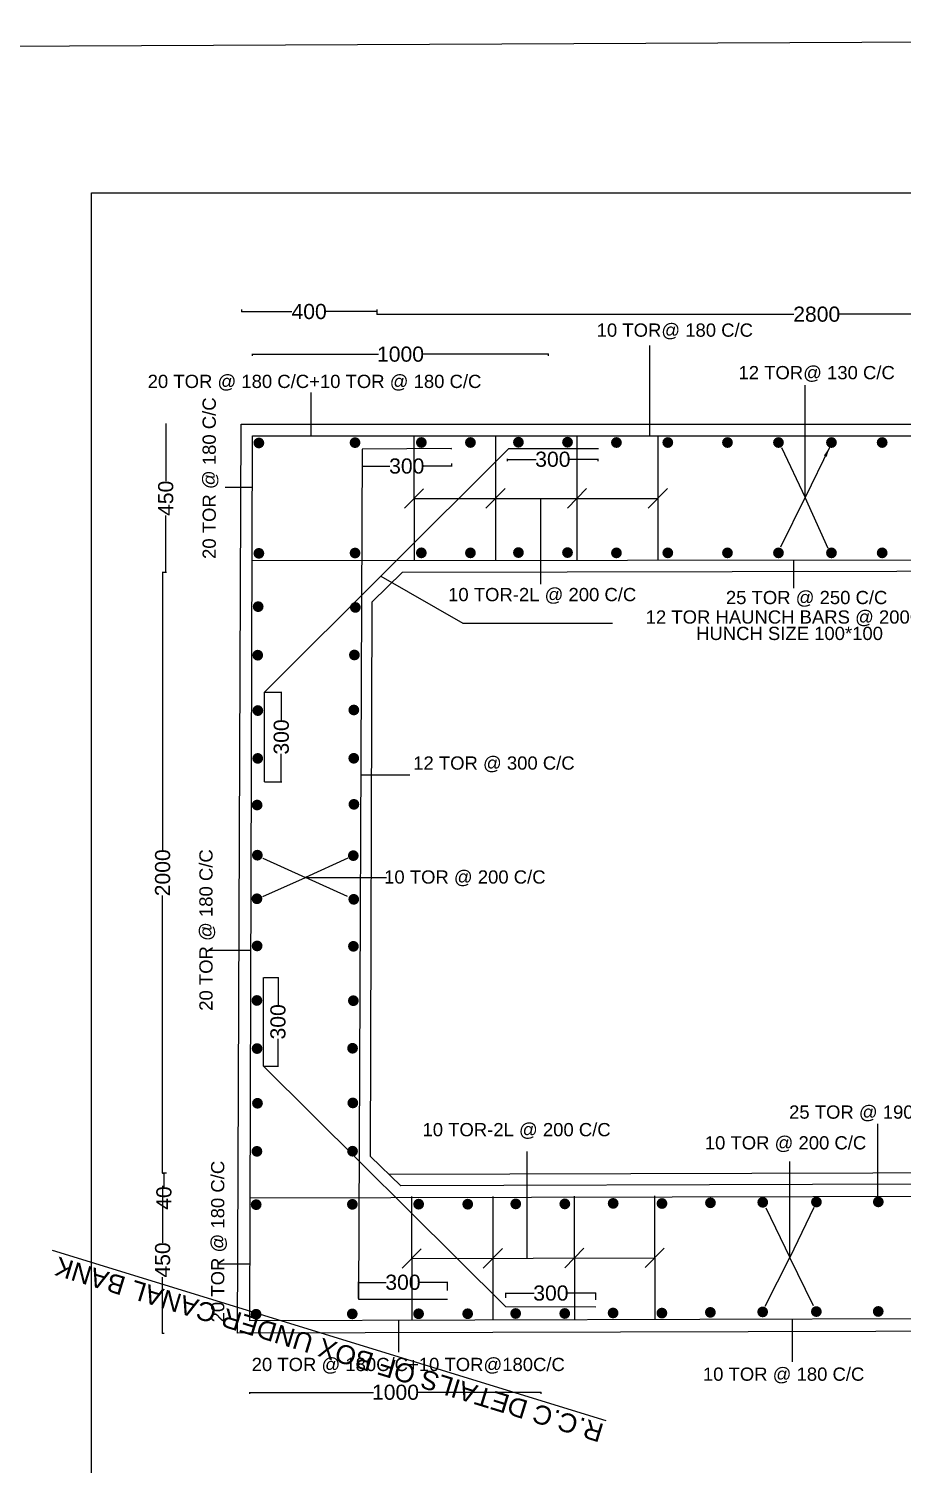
# Model space of a CAD drawing. Header units: metres. Extents: x 442 to 2947, y 212 to 1391.
# Drawn here: x 887 to 1349, y 631 to 1391 of the extents above; entities that cross this region are included whole.
import ezdxf

# ---------------------------------------------------------------- set-up
doc = ezdxf.new("R2010")
doc.units = ezdxf.units.M
doc.header["$MEASUREMENT"] = 0
doc.layers.add('DRAWING', color=7, linetype='Continuous')
doc.layers.add('DRAWING @ 1', color=7, linetype='Continuous')
doc.styles.add('Notes', font='ARIAL_1.TTF', dxfattribs={"height": 0.1})
doc.styles.get("Standard").update_dxf_attribs({"font": 'ARIAL_1.TTF'})
doc.dimstyles.new('dig', dxfattribs={"dimtxt": 8, "dimasz": 0.18, "dimexe": 0.18, "dimexo": 0.0625, "dimgap": 0.09, "dimtad": 0, "dimdec": 4, "dimzin": 0, "dimdsep": 46, "dimtxsty": 'Standard', "dimblk": 'ARCHTICK', "dimcen": 0.09, "dimadec": 0, "dimazin": 0, "dimtfac": 1, "dimtdec": 4, "dimtofl": 0, "dimtmove": 0, "dimatfit": 3, "dimldrblk": 'ARCHTICK', "dimfxl": 0, "dimtolj": 1, "dimtzin": 0, "dimarcsym": 0})
doc.dimstyles.get("Standard").update_dxf_attribs({"dimtxt": 1, "dimasz": 1, "dimexe": 0.18, "dimexo": 0.0625, "dimgap": 0.09, "dimtad": 0, "dimtih": 1, "dimtoh": 1, "dimdec": 0, "dimzin": 0, "dimdsep": 46, "dimtxsty": 'Standard', "dimblk": 'OBLIQUE', "dimcen": 0, "dimse1": 1, "dimse2": 1, "dimadec": 0, "dimazin": 0, "dimtfac": 1, "dimtdec": 0, "dimtofl": 0, "dimtmove": 0, "dimatfit": 3, "dimfxl": 0, "dimtolj": 1, "dimtzin": 0, "dimarcsym": 0})
picture_1 = doc.add_image_def('image1.jpg', size_in_pixel=(7220, 3372))

# ---------------------------------------------------------------- blocks, each defined once
blk = doc.blocks.new('_Oblique')
at = {"color": 0, "linetype": 'ByBlock', "lineweight": -2}
blk.add_line((-0.5, -0.5), (0.5, 0.5), dxfattribs=at)
blk = doc.blocks.new('_ArchTick')
at = {"color": 0, "linetype": 'ByBlock', "const_width": 0.15}
blk.add_lwpolyline([(-0.5, -0.5), (0.5, 0.5)], dxfattribs=at)
blk = doc.blocks.new('*D115')
at = {"layer": 'Defpoints', "color": 0}
for p in [(1004.99, 1217.7), (1161.77, 1218.64), (1161.77, 1217.7)]:
    blk.add_point(p, dxfattribs=at)
at = {"layer": 'DRAWING', "color": 0, "lineweight": -2}
for p, q in [((1004.99, 1217.76), (1004.99, 1218.82)), ((1004.99, 1218.64), (1071.73, 1218.64)), ((1161.77, 1218.64), (1095.03, 1218.64)), ((1161.77, 1217.76), (1161.77, 1218.82))]:
    blk.add_line(p, q, dxfattribs=at)
at = {"layer": 'DRAWING', "color": 0, "lineweight": -2, "xscale": 0.18, "yscale": 0.18, "zscale": 0.18, "rotation": 180}
blk.add_blockref('_ArchTick', (1004.99, 1218.64), dxfattribs=at)
at = {"layer": 'DRAWING', "color": 0, "lineweight": -2, "xscale": 0.18, "yscale": 0.18, "zscale": 0.18}
blk.add_blockref('_ArchTick', (1161.77, 1218.64), dxfattribs=at)
at = {"layer": 'DRAWING', "color": 0, "insert": (1083.38, 1218.64), "char_height": 8, "attachment_point": 5}
blk.add_mtext('\\A1;1000', dxfattribs=at)
blk = doc.blocks.new('*D116')
at = {"layer": 'Defpoints', "color": 0}
for p in [(999.26, 1242.32), (1070.77, 1242.32), (1070.77, 1241.19)]:
    blk.add_point(p, dxfattribs=at)
at = {"layer": 'DRAWING', "color": 0, "lineweight": -2}
for p, q in [((999.26, 1242.26), (999.26, 1241.01)), ((999.26, 1241.19), (1025.94, 1241.19)), ((1070.77, 1241.19), (1044.09, 1241.19)), ((1070.77, 1242.26), (1070.77, 1241.01))]:
    blk.add_line(p, q, dxfattribs=at)
at = {"layer": 'DRAWING', "color": 0, "lineweight": -2, "xscale": 0.18, "yscale": 0.18, "zscale": 0.18, "rotation": 180}
blk.add_blockref('_ArchTick', (999.26, 1241.19), dxfattribs=at)
at = {"layer": 'DRAWING', "color": 0, "lineweight": -2, "xscale": 0.18, "yscale": 0.18, "zscale": 0.18}
blk.add_blockref('_ArchTick', (1070.77, 1241.19), dxfattribs=at)
at = {"layer": 'DRAWING', "color": 0, "insert": (1035.01, 1241.19), "char_height": 8, "attachment_point": 5}
blk.add_mtext('\\A1;400', dxfattribs=at)
blk = doc.blocks.new('*D117')
at = {"layer": 'Defpoints', "color": 0}
for p in [(1070.77, 1241.01), (1536.6, 1241.01), (1536.6, 1239.79)]:
    blk.add_point(p, dxfattribs=at)
at = {"layer": 'DRAWING', "color": 0, "lineweight": -2}
for p, q in [((1070.77, 1240.95), (1070.77, 1239.61)), ((1070.77, 1239.79), (1291.59, 1239.79)), ((1536.6, 1239.79), (1315.77, 1239.79)), ((1536.6, 1240.95), (1536.6, 1239.61))]:
    blk.add_line(p, q, dxfattribs=at)
at = {"layer": 'DRAWING', "color": 0, "lineweight": -2, "xscale": 0.18, "yscale": 0.18, "zscale": 0.18, "rotation": 180}
blk.add_blockref('_ArchTick', (1070.77, 1239.79), dxfattribs=at)
at = {"layer": 'DRAWING', "color": 0, "lineweight": -2, "xscale": 0.18, "yscale": 0.18, "zscale": 0.18}
blk.add_blockref('_ArchTick', (1536.6, 1239.79), dxfattribs=at)
at = {"layer": 'DRAWING', "color": 0, "insert": (1303.68, 1239.79), "char_height": 8, "attachment_point": 5}
blk.add_mtext('\\A1;2800', dxfattribs=at)
blk = doc.blocks.new('*D120')
at = {"layer": 'Defpoints', "color": 0}
for p in [(1063.04, 1161.09), (1063.04, 1159.45), (1110.35, 1160.89)]:
    blk.add_point(p, dxfattribs=at)
at = {"layer": 'DRAWING', "color": 0, "lineweight": -2}
for p, q in [((1063.04, 1161.03), (1063.04, 1159.27)), ((1063.04, 1159.45), (1077.78, 1159.45)), ((1110.35, 1159.45), (1095.6, 1159.45)), ((1110.35, 1160.82), (1110.35, 1159.27))]:
    blk.add_line(p, q, dxfattribs=at)
at = {"layer": 'DRAWING', "color": 0, "lineweight": -2, "xscale": 0.18, "yscale": 0.18, "zscale": 0.18, "rotation": 180}
blk.add_blockref('_ArchTick', (1063.04, 1159.45), dxfattribs=at)
at = {"layer": 'DRAWING', "color": 0, "lineweight": -2, "xscale": 0.18, "yscale": 0.18, "zscale": 0.18}
blk.add_blockref('_ArchTick', (1110.35, 1159.45), dxfattribs=at)
at = {"layer": 'DRAWING', "color": 0, "insert": (1086.69, 1159.45), "char_height": 8, "attachment_point": 5}
blk.add_mtext('\\A1;300', dxfattribs=at)
blk = doc.blocks.new('*D121')
at = {"layer": 'Defpoints', "color": 0}
for p in [(1187.94, 1163.04), (1140.08, 1161.97), (1187.94, 1161.97)]:
    blk.add_point(p, dxfattribs=at)
at = {"layer": 'DRAWING', "color": 0, "lineweight": -2}
for p, q in [((1140.08, 1162.03), (1140.08, 1163.22)), ((1140.08, 1163.04), (1155.1, 1163.04)), ((1187.94, 1163.04), (1172.92, 1163.04)), ((1187.94, 1162.03), (1187.94, 1163.22))]:
    blk.add_line(p, q, dxfattribs=at)
at = {"layer": 'DRAWING', "color": 0, "lineweight": -2, "xscale": 0.18, "yscale": 0.18, "zscale": 0.18, "rotation": 180}
blk.add_blockref('_ArchTick', (1140.08, 1163.04), dxfattribs=at)
at = {"layer": 'DRAWING', "color": 0, "lineweight": -2, "xscale": 0.18, "yscale": 0.18, "zscale": 0.18}
blk.add_blockref('_ArchTick', (1187.94, 1163.04), dxfattribs=at)
at = {"layer": 'DRAWING', "color": 0, "insert": (1164.01, 1163.04), "char_height": 8, "attachment_point": 5}
blk.add_mtext('\\A1;300', dxfattribs=at)
blk = doc.blocks.new('*D124')
at = {"layer": 'Defpoints', "color": 0}
for p in [(959.66, 1181.62), (959.14, 1103.21), (959.66, 1103.21)]:
    blk.add_point(p, dxfattribs=at)
at = {"layer": 'DRAWING', "color": 0, "lineweight": -2}
for p, q in [((959.6, 1181.62), (958.96, 1181.62)), ((959.14, 1181.62), (959.14, 1151.49)), ((959.14, 1103.21), (959.14, 1133.34)), ((959.6, 1103.21), (958.96, 1103.21))]:
    blk.add_line(p, q, dxfattribs=at)
at = {"layer": 'DRAWING', "color": 0, "lineweight": -2, "xscale": 0.18, "yscale": 0.18, "zscale": 0.18}
for p, rotation in [((959.14, 1181.62), 90), ((959.14, 1103.21), 270)]:
    blk.add_blockref('_ArchTick', p, dxfattribs=dict(at, rotation=rotation))
at = {"layer": 'DRAWING', "color": 0, "insert": (959.14, 1142.42), "char_height": 8, "attachment_point": 5, "rotation": 90}
blk.add_mtext('\\A1;450', dxfattribs=at)
blk = doc.blocks.new('*D125')
at = {"layer": 'Defpoints', "color": 0}
for p in [(959.66, 1103.21), (957.49, 785.41), (959.66, 785.41)]:
    blk.add_point(p, dxfattribs=at)
at = {"layer": 'DRAWING', "color": 0, "lineweight": -2}
for p, q in [((959.6, 1103.21), (957.31, 1103.21)), ((957.49, 1103.21), (957.49, 956.4)), ((957.49, 785.41), (957.49, 932.22)), ((959.6, 785.41), (957.31, 785.41))]:
    blk.add_line(p, q, dxfattribs=at)
at = {"layer": 'DRAWING', "color": 0, "lineweight": -2, "xscale": 0.18, "yscale": 0.18, "zscale": 0.18}
for p, rotation in [((957.49, 1103.21), 90), ((957.49, 785.41), 270)]:
    blk.add_blockref('_ArchTick', p, dxfattribs=dict(at, rotation=rotation))
at = {"layer": 'DRAWING', "color": 0, "insert": (957.49, 944.31), "char_height": 8, "attachment_point": 5, "rotation": 90}
blk.add_mtext('\\A1;2000', dxfattribs=at)
blk = doc.blocks.new('*D126')
at = {"layer": 'Defpoints', "color": 0}
for p in [(957.31, 785.41), (957.31, 778.39), (958.19, 778.39)]:
    blk.add_point(p, dxfattribs=at)
at = {"layer": 'DRAWING', "color": 0, "lineweight": -2}
for p, q in [((957.37, 785.41), (958.37, 785.41)), ((958.19, 785.41), (958.19, 778.39)), ((957.37, 778.39), (958.37, 778.39)), ((958.19, 778.39), (958.19, 778.21))]:
    blk.add_line(p, q, dxfattribs=at)
at = {"layer": 'DRAWING', "color": 0, "lineweight": -2, "xscale": 0.18, "yscale": 0.18, "zscale": 0.18}
for p, rotation in [((958.19, 785.41), 90), ((958.19, 778.39), 270)]:
    blk.add_blockref('_ArchTick', p, dxfattribs=dict(at, rotation=rotation))
at = {"layer": 'DRAWING', "color": 0, "insert": (958.19, 772.24), "char_height": 8, "attachment_point": 5, "rotation": 90}
blk.add_mtext('\\A1;40', dxfattribs=at)
blk = doc.blocks.new('*D127')
at = {"layer": 'Defpoints', "color": 0}
for p in [(958.37, 778.39), (957.49, 700.59), (958.37, 700.59)]:
    blk.add_point(p, dxfattribs=at)
at = {"layer": 'DRAWING', "color": 0, "lineweight": -2}
for p, q in [((958.31, 778.39), (957.31, 778.39)), ((957.49, 778.39), (957.49, 748.56)), ((957.49, 700.59), (957.49, 730.41)), ((958.31, 700.59), (957.31, 700.59))]:
    blk.add_line(p, q, dxfattribs=at)
at = {"layer": 'DRAWING', "color": 0, "lineweight": -2, "xscale": 0.18, "yscale": 0.18, "zscale": 0.18}
for p, rotation in [((957.49, 778.39), 90), ((957.49, 700.59), 270)]:
    blk.add_blockref('_ArchTick', p, dxfattribs=dict(at, rotation=rotation))
at = {"layer": 'DRAWING', "color": 0, "insert": (957.49, 739.49), "char_height": 8, "attachment_point": 5, "rotation": 90}
blk.add_mtext('\\A1;450', dxfattribs=at)
blk = doc.blocks.new('*D128')
at = {"layer": 'Defpoints', "color": 0}
for p in [(1003.58, 668.61), (1157.86, 669.45), (1157.86, 668.61)]:
    blk.add_point(p, dxfattribs=at)
at = {"layer": 'DRAWING', "color": 0, "lineweight": -2}
for p, q in [((1003.58, 668.67), (1003.58, 669.63)), ((1003.58, 669.45), (1069.08, 669.45)), ((1157.86, 669.45), (1092.37, 669.45)), ((1157.86, 668.67), (1157.86, 669.63))]:
    blk.add_line(p, q, dxfattribs=at)
at = {"layer": 'DRAWING', "color": 0, "lineweight": -2, "xscale": 0.18, "yscale": 0.18, "zscale": 0.18, "rotation": 180}
blk.add_blockref('_ArchTick', (1003.58, 669.45), dxfattribs=at)
at = {"layer": 'DRAWING', "color": 0, "lineweight": -2, "xscale": 0.18, "yscale": 0.18, "zscale": 0.18}
blk.add_blockref('_ArchTick', (1157.86, 669.45), dxfattribs=at)
at = {"layer": 'DRAWING', "color": 0, "insert": (1080.72, 669.45), "char_height": 8, "attachment_point": 5}
blk.add_mtext('\\A1;1000', dxfattribs=at)
blk = doc.blocks.new('*D129')
at = {"layer": 'Defpoints', "color": 0}
for p in [(1061.09, 727.65), (1108.24, 723.33), (1061.09, 718.98)]:
    blk.add_point(p, dxfattribs=at)
at = {"layer": 'DRAWING', "color": 0, "lineweight": -2}
for p, q in [((1061.09, 719.05), (1061.09, 727.83)), ((1061.09, 727.65), (1075.75, 727.65)), ((1108.24, 727.65), (1093.58, 727.65)), ((1108.24, 723.4), (1108.24, 727.83))]:
    blk.add_line(p, q, dxfattribs=at)
at = {"layer": 'DRAWING', "color": 0, "lineweight": -2, "xscale": 0.18, "yscale": 0.18, "zscale": 0.18, "rotation": 180}
blk.add_blockref('_ArchTick', (1061.09, 727.65), dxfattribs=at)
at = {"layer": 'DRAWING', "color": 0, "lineweight": -2, "xscale": 0.18, "yscale": 0.18, "zscale": 0.18}
blk.add_blockref('_ArchTick', (1108.24, 727.65), dxfattribs=at)
at = {"layer": 'DRAWING', "color": 0, "insert": (1084.67, 727.65), "char_height": 8, "attachment_point": 5}
blk.add_mtext('\\A1;300', dxfattribs=at)
blk = doc.blocks.new('*D130')
at = {"layer": 'Defpoints', "color": 0}
for p in [(1186.82, 721.95), (1139.12, 719.47), (1186.82, 718.33)]:
    blk.add_point(p, dxfattribs=at)
at = {"layer": 'DRAWING', "color": 0, "lineweight": -2}
for p, q in [((1139.12, 719.53), (1139.12, 722.13)), ((1139.12, 721.95), (1154.06, 721.95)), ((1186.82, 721.95), (1171.88, 721.95)), ((1186.82, 718.4), (1186.82, 722.13))]:
    blk.add_line(p, q, dxfattribs=at)
at = {"layer": 'DRAWING', "color": 0, "lineweight": -2, "xscale": 0.18, "yscale": 0.18, "zscale": 0.18, "rotation": 180}
blk.add_blockref('_ArchTick', (1139.12, 721.95), dxfattribs=at)
at = {"layer": 'DRAWING', "color": 0, "lineweight": -2, "xscale": 0.18, "yscale": 0.18, "zscale": 0.18}
blk.add_blockref('_ArchTick', (1186.82, 721.95), dxfattribs=at)
at = {"layer": 'DRAWING', "color": 0, "insert": (1162.97, 721.95), "char_height": 8, "attachment_point": 5}
blk.add_mtext('\\A1;300', dxfattribs=at)
blk = doc.blocks.new('*D135')
at = {"layer": 'Defpoints', "color": 0}
for p in [(1011.37, 1039.82), (1011.35, 992.5), (1020.3, 992.5)]:
    blk.add_point(p, dxfattribs=at)
at = {"layer": 'DRAWING', "color": 0, "lineweight": -2}
for p, q in [((1011.43, 1039.82), (1020.48, 1039.82)), ((1020.3, 1039.82), (1020.3, 1025.07)), ((1020.3, 992.5), (1020.3, 1007.25)), ((1011.41, 992.5), (1020.48, 992.5))]:
    blk.add_line(p, q, dxfattribs=at)
at = {"layer": 'DRAWING', "color": 0, "lineweight": -2, "xscale": 0.18, "yscale": 0.18, "zscale": 0.18}
for p, rotation in [((1020.3, 1039.82), 90), ((1020.3, 992.5), 270)]:
    blk.add_blockref('_ArchTick', p, dxfattribs=dict(at, rotation=rotation))
at = {"layer": 'DRAWING', "color": 0, "insert": (1020.3, 1016.16), "char_height": 8, "attachment_point": 5, "rotation": 90}
blk.add_mtext('\\A1;300', dxfattribs=at)
blk = doc.blocks.new('*D136')
at = {"layer": 'Defpoints', "color": 0}
for p in [(1010.92, 888.89), (1018.54, 888.89), (1010.91, 842.04)]:
    blk.add_point(p, dxfattribs=at)
at = {"layer": 'DRAWING', "color": 0, "lineweight": -2}
for p, q in [((1010.98, 888.89), (1018.72, 888.89)), ((1018.54, 888.89), (1018.54, 874.37)), ((1018.54, 842.04), (1018.54, 856.55)), ((1010.98, 842.04), (1018.72, 842.04))]:
    blk.add_line(p, q, dxfattribs=at)
at = {"layer": 'DRAWING', "color": 0, "lineweight": -2, "xscale": 0.18, "yscale": 0.18, "zscale": 0.18}
for p, rotation in [((1018.54, 888.89), 90), ((1018.54, 842.04), 270)]:
    blk.add_blockref('_ArchTick', p, dxfattribs=dict(at, rotation=rotation))
at = {"layer": 'DRAWING', "color": 0, "insert": (1018.54, 865.46), "char_height": 8, "attachment_point": 5, "rotation": 90}
blk.add_mtext('\\A1;300', dxfattribs=at)

msp = doc.modelspace()

# ---------------------------------------------------------------- hatches: boundary and pattern name
at = {"layer": 'DRAWING'}
h = msp.add_hatch(color=256, dxfattribs=at)
edge = h.paths.add_edge_path()
edge.add_arc((1008.41206, 1171.69347), 2.86135, 0, 360)
h = msp.add_hatch(color=256, dxfattribs=at)
edge = h.paths.add_edge_path()
edge.add_arc((1059.31587, 1171.8662), 2.86135, 0, 360)
h = msp.add_hatch(color=256, dxfattribs=at)
edge = h.paths.add_edge_path()
edge.add_arc((1094.41492, 1171.94528), 2.86135, 0, 360)
h = msp.add_hatch(color=256, dxfattribs=at)
edge = h.paths.add_edge_path()
edge.add_arc((1120.39217, 1171.94528), 2.86135, 0, 360)
h = msp.add_hatch(color=256, dxfattribs=at)
edge = h.paths.add_edge_path()
edge.add_arc((1145.79903, 1172.09741), 2.86135, 0, 360)
h = msp.add_hatch(color=256, dxfattribs=at)
edge = h.paths.add_edge_path()
edge.add_arc((1171.77628, 1172.09741), 2.86135, 0, 360)
h = msp.add_hatch(color=256, dxfattribs=at)
edge = h.paths.add_edge_path()
edge.add_arc((1197.66942, 1171.93747), 2.86135, 0, 360)
h = msp.add_hatch(color=256, dxfattribs=at)
edge = h.paths.add_edge_path()
edge.add_arc((1224.86644, 1171.93747), 2.86135, 0, 360)
h = msp.add_hatch(color=256, dxfattribs=at)
edge = h.paths.add_edge_path()
edge.add_arc((1256.44147, 1171.93747), 2.86135, 0, 360)
h = msp.add_hatch(color=256, dxfattribs=at)
edge = h.paths.add_edge_path()
edge.add_arc((1283.4338, 1171.93747), 2.86135, 0, 360)
h = msp.add_hatch(color=256, dxfattribs=at)
edge = h.paths.add_edge_path()
edge.add_arc((1311.48466, 1171.93747), 2.86135, 0, 360)
h = msp.add_hatch(color=256, dxfattribs=at)
edge = h.paths.add_edge_path()
edge.add_arc((1338.32152, 1171.93747), 2.86135, 0, 360)
h = msp.add_hatch(color=256, dxfattribs=at)
edge = h.paths.add_edge_path()
edge.add_arc((1094.41492, 1113.56085), 2.86135, 0, 360)
h = msp.add_hatch(color=256, dxfattribs=at)
edge = h.paths.add_edge_path()
edge.add_arc((1120.39217, 1113.56085), 2.86135, 0, 360)
h = msp.add_hatch(color=256, dxfattribs=at)
edge = h.paths.add_edge_path()
edge.add_arc((1145.79903, 1113.71297), 2.86135, 0, 360)
h = msp.add_hatch(color=256, dxfattribs=at)
edge = h.paths.add_edge_path()
edge.add_arc((1171.77628, 1113.71297), 2.86135, 0, 360)
h = msp.add_hatch(color=256, dxfattribs=at)
edge = h.paths.add_edge_path()
edge.add_arc((1197.66942, 1113.55304), 2.86135, 0, 360)
h = msp.add_hatch(color=256, dxfattribs=at)
edge = h.paths.add_edge_path()
edge.add_arc((1224.86644, 1113.55304), 2.86135, 0, 360)
h = msp.add_hatch(color=256, dxfattribs=at)
edge = h.paths.add_edge_path()
edge.add_arc((1256.44147, 1113.55304), 2.86135, 0, 360)
h = msp.add_hatch(color=256, dxfattribs=at)
edge = h.paths.add_edge_path()
edge.add_arc((1283.4338, 1113.55304), 2.86135, 0, 360)
h = msp.add_hatch(color=256, dxfattribs=at)
edge = h.paths.add_edge_path()
edge.add_arc((1311.48466, 1113.55304), 2.86135, 0, 360)
h = msp.add_hatch(color=256, dxfattribs=at)
edge = h.paths.add_edge_path()
edge.add_arc((1338.32152, 1113.55304), 2.86135, 0, 360)
h = msp.add_hatch(color=256, dxfattribs=at)
edge = h.paths.add_edge_path()
edge.add_arc((1008.41206, 1113.30904), 2.86135, 0, 360)
h = msp.add_hatch(color=256, dxfattribs=at)
edge = h.paths.add_edge_path()
edge.add_arc((1059.31587, 1113.48176), 2.86135, 0, 360)
h = msp.add_hatch(color=256, dxfattribs=at)
edge = h.paths.add_edge_path()
edge.add_arc((1008.03986, 1085.11211), 2.86135, 0, 360)
h = msp.add_hatch(color=256, dxfattribs=at)
edge = h.paths.add_edge_path()
edge.add_arc((1059.48284, 1084.68636), 2.86135, 0, 360)
h = msp.add_hatch(color=256, dxfattribs=at)
edge = h.paths.add_edge_path()
edge.add_arc((1007.82018, 1059.43413), 2.86135, 0, 360)
h = msp.add_hatch(color=256, dxfattribs=at)
edge = h.paths.add_edge_path()
edge.add_arc((1058.97902, 1059.54071), 2.86135, 0, 360)
h = msp.add_hatch(color=256, dxfattribs=at)
edge = h.paths.add_edge_path()
edge.add_arc((1007.86214, 1030.13148), 2.86135, 0, 360)
h = msp.add_hatch(color=256, dxfattribs=at)
edge = h.paths.add_edge_path()
edge.add_arc((1058.67533, 1030.4357), 2.86135, 0, 360)
h = msp.add_hatch(color=256, dxfattribs=at)
edge = h.paths.add_edge_path()
edge.add_arc((1007.8075, 1004.82624), 2.86135, 0, 360)
h = msp.add_hatch(color=256, dxfattribs=at)
edge = h.paths.add_edge_path()
edge.add_arc((1058.63868, 1004.88954), 2.86135, 0, 360)
h = msp.add_hatch(color=256, dxfattribs=at)
edge = h.paths.add_edge_path()
edge.add_arc((1007.48827, 980.15917), 2.86135, 0, 360)
h = msp.add_hatch(color=256, dxfattribs=at)
edge = h.paths.add_edge_path()
edge.add_arc((1058.72117, 980.52058), 2.86135, 0, 360)
h = msp.add_hatch(color=256, dxfattribs=at)
edge = h.paths.add_edge_path()
edge.add_arc((1007.61283, 953.62379), 2.86135, 0, 360)
h = msp.add_hatch(color=256, dxfattribs=at)
edge = h.paths.add_edge_path()
edge.add_arc((1058.40402, 953.37566), 2.86135, 0, 360)
h = msp.add_hatch(color=256, dxfattribs=at)
edge = h.paths.add_edge_path()
edge.add_arc((1007.40307, 930.56898), 2.86135, 0, 360)
h = msp.add_hatch(color=256, dxfattribs=at)
edge = h.paths.add_edge_path()
edge.add_arc((1058.64074, 930.28), 2.86135, 0, 360)
h = msp.add_hatch(color=256, dxfattribs=at)
edge = h.paths.add_edge_path()
edge.add_arc((1007.48534, 905.61094), 2.86135, 0, 360)
h = msp.add_hatch(color=256, dxfattribs=at)
edge = h.paths.add_edge_path()
edge.add_arc((1058.46236, 905.41799), 2.86135, 0, 360)
h = msp.add_hatch(color=256, dxfattribs=at)
edge = h.paths.add_edge_path()
edge.add_arc((1007.37075, 876.76311), 2.86135, 0, 360)
h = msp.add_hatch(color=256, dxfattribs=at)
edge = h.paths.add_edge_path()
edge.add_arc((1058.42542, 876.64775), 2.86135, 0, 360)
h = msp.add_hatch(color=256, dxfattribs=at)
edge = h.paths.add_edge_path()
edge.add_arc((1007.45648, 851.32519), 2.86135, 0, 360)
h = msp.add_hatch(color=256, dxfattribs=at)
edge = h.paths.add_edge_path()
edge.add_arc((1058.01151, 851.47807), 2.86135, 0, 360)
h = msp.add_hatch(color=256, dxfattribs=at)
edge = h.paths.add_edge_path()
edge.add_arc((1007.67308, 822.37754), 2.86135, 0, 360)
h = msp.add_hatch(color=256, dxfattribs=at)
edge = h.paths.add_edge_path()
edge.add_arc((1058.15227, 822.56461), 2.86135, 0, 360)
h = msp.add_hatch(color=256, dxfattribs=at)
edge = h.paths.add_edge_path()
edge.add_arc((1007.38342, 796.94529), 2.86135, 0, 360)
h = msp.add_hatch(color=256, dxfattribs=at)
edge = h.paths.add_edge_path()
edge.add_arc((1057.9813, 797.01625), 2.86135, 0, 360)
h = msp.add_hatch(color=256, dxfattribs=at)
edge = h.paths.add_edge_path()
edge.add_arc((1006.98904, 768.74191), 2.86135, 0, 360)
h = msp.add_hatch(color=256, dxfattribs=at)
edge = h.paths.add_edge_path()
edge.add_arc((1057.89284, 768.91463), 2.86135, 0, 360)
h = msp.add_hatch(color=256, dxfattribs=at)
edge = h.paths.add_edge_path()
edge.add_arc((1092.99189, 768.99371), 2.86135, 0, 360)
h = msp.add_hatch(color=256, dxfattribs=at)
edge = h.paths.add_edge_path()
edge.add_arc((1118.96915, 768.99371), 2.86135, 0, 360)
h = msp.add_hatch(color=256, dxfattribs=at)
edge = h.paths.add_edge_path()
edge.add_arc((1144.376, 769.14584), 2.86135, 0, 360)
h = msp.add_hatch(color=256, dxfattribs=at)
edge = h.paths.add_edge_path()
edge.add_arc((1170.35326, 769.14584), 2.86135, 0, 360)
h = msp.add_hatch(color=256, dxfattribs=at)
edge = h.paths.add_edge_path()
edge.add_arc((1195.9384, 769.41676), 2.86135, 0, 360)
h = msp.add_hatch(color=256, dxfattribs=at)
edge = h.paths.add_edge_path()
edge.add_arc((1221.78023, 769.35521), 2.86135, 0, 360)
h = msp.add_hatch(color=256, dxfattribs=at)
edge = h.paths.add_edge_path()
edge.add_arc((1247.44172, 769.7245), 2.86135, 0, 360)
h = msp.add_hatch(color=256, dxfattribs=at)
edge = h.paths.add_edge_path()
edge.add_arc((1275.11164, 769.9707), 2.86135, 0, 360)
h = msp.add_hatch(color=256, dxfattribs=at)
edge = h.paths.add_edge_path()
edge.add_arc((1303.5321, 770.15535), 2.86135, 0, 360)
h = msp.add_hatch(color=256, dxfattribs=at)
edge = h.paths.add_edge_path()
edge.add_arc((1336.28251, 770.2169), 2.86135, 0, 360)
h = msp.add_hatch(color=256, dxfattribs=at)
edge = h.paths.add_edge_path()
edge.add_arc((1144.33444, 711.17783), 2.86135, 0, 360)
h = msp.add_hatch(color=256, dxfattribs=at)
edge = h.paths.add_edge_path()
edge.add_arc((1170.3117, 711.17783), 2.86135, 0, 360)
h = msp.add_hatch(color=256, dxfattribs=at)
edge = h.paths.add_edge_path()
edge.add_arc((1195.89684, 711.44875), 2.86135, 0, 360)
h = msp.add_hatch(color=256, dxfattribs=at)
edge = h.paths.add_edge_path()
edge.add_arc((1221.73867, 711.3872), 2.86135, 0, 360)
h = msp.add_hatch(color=256, dxfattribs=at)
edge = h.paths.add_edge_path()
edge.add_arc((1247.40016, 711.7565), 2.86135, 0, 360)
h = msp.add_hatch(color=256, dxfattribs=at)
edge = h.paths.add_edge_path()
edge.add_arc((1275.07008, 712.00269), 2.86135, 0, 360)
h = msp.add_hatch(color=256, dxfattribs=at)
edge = h.paths.add_edge_path()
edge.add_arc((1303.49054, 712.18734), 2.86135, 0, 360)
h = msp.add_hatch(color=256, dxfattribs=at)
edge = h.paths.add_edge_path()
edge.add_arc((1336.24094, 712.24889), 2.86135, 0, 360)
h = msp.add_hatch(color=256, dxfattribs=at)
edge = h.paths.add_edge_path()
edge.add_arc((1006.94747, 710.7739), 2.86135, 0, 360)
h = msp.add_hatch(color=256, dxfattribs=at)
edge = h.paths.add_edge_path()
edge.add_arc((1057.85128, 710.94662), 2.86135, 0, 360)
h = msp.add_hatch(color=256, dxfattribs=at)
edge = h.paths.add_edge_path()
edge.add_arc((1092.95033, 711.02571), 2.86135, 0, 360)
h = msp.add_hatch(color=256, dxfattribs=at)
edge = h.paths.add_edge_path()
edge.add_arc((1118.92758, 711.02571), 2.86135, 0, 360)

# ---------------------------------------------------------------- linework, layer by layer
for points in [[(919.85559, 1304.05649), (2386.61956, 1304.05649), (2386.61956, 300.04617), (919.85559, 300.04617)], [(999.01241, 1181.62111), (1607.59348, 1181.62111), (1605.20117, 702.38479), (997.03921, 700.69631)], [(1005.09616, 1175.38814), (1600.87444, 1175.42638), (1599.04102, 709.01307), (1003.69791, 707.20342)]]:
    msp.add_lwpolyline(points, close=True, dxfattribs=at)
for points in [[(1090.47021, 1175.05963), (1090.52682, 1109.52591)], [(1133.63384, 1175.09692), (1133.69046, 1109.56319)], [(1176.72614, 1175.13415), (1176.78276, 1109.60042)], [(1219.56632, 1175.17115), (1219.62293, 1109.63743)], [(1011.34848, 992.49612), (1011.36767, 1039.82268), (1140.76974, 1168.73714), (1188.254, 1168.82896)], [(1110.347, 1168.47047), (1110.347, 1168.80563), (1063.07163, 1168.36105), (1061.08668, 718.77662), (1108.24446, 718.77662)], [(1095.59471, 1147.50682), (1085.49591, 1137.17447)], [(1138.71151, 1147.54407), (1128.61271, 1137.21171)], [(1181.80381, 1147.58129), (1171.70501, 1137.24894)], [(1224.64403, 1147.57047), (1214.54523, 1137.23812)], [(1090.49851, 1142.29277), (1219.59463, 1142.40429)], [(1004.89924, 1109.45194), (1600.61713, 1109.96656)], [(1067.57397, 794.21202), (1068.35744, 1087.69969), (1084.51741, 1103.42173), (1520.62723, 1104.28248), (1536.48504, 1088.21463), (1535.27509, 795.59145), (1519.31027, 780.06057), (1083.53387, 778.73904), (1067.57397, 794.21202)], [(1186.82142, 714.47145), (1139.11665, 714.60595), (1010.9133, 842.03544), (1010.91508, 888.88865)], [(1077.16281, 784.91572), (1525.57681, 786.15678)], [(1003.89256, 772.37748), (1599.29558, 773.76962)], [(1089.26362, 772.99741), (1089.32023, 707.46369)], [(1132.23814, 773.12804), (1132.29475, 707.59431)], [(1175.386, 773.2592), (1175.44261, 707.72547)], [(1217.86552, 773.38832), (1217.92214, 707.85459)], [(1094.34132, 745.39672), (1084.24252, 735.06437)], [(1137.31584, 745.52735), (1127.21705, 735.195)], [(1180.46371, 745.65851), (1170.36491, 735.32616)], [(1222.94323, 745.78763), (1212.84443, 735.45528)], [(1089.29192, 740.23055), (1217.89391, 740.52903)]]:
    msp.add_lwpolyline(points, dxfattribs=at)

# ---------------------------------------------------------------- texts
for s, p in [('10 TOR@ 180 C/C', (1187.2081, 1227.90224)), ('20 TOR @ 180 C/C+10 TOR @ 180 C/C', (949.55182, 1200.77265)), ('12 TOR@ 130 C/C', (1262.27007, 1205.40844)), ('10 TOR-2L @ 200 C/C', (1108.56794, 1088.00479)), ('25 TOR @ 250 C/C', (1255.61478, 1086.43897)), ('12 TOR HAUNCH BARS @ 200C/C', (1213.14811, 1076.13144)), ('HUNCH SIZE 100*100', (1239.84317, 1067.44577)), ('12 TOR @ 300 C/C', (1090.0913, 998.86786)), ('10 TOR @ 200 C/C', (1074.69826, 938.59274)), ('25 TOR @ 190 C/C', (1289.05433, 814.21818)), ('10 TOR-2L @ 200 C/C', (1095.01855, 804.93446)), ('10 TOR @ 200 C/C', (1244.44112, 797.96792)), ('20 TOR @ 180C/C+10 TOR@180C/C', (1004.60155, 680.71344)), ('10 TOR @ 180 C/C', (1243.42823, 675.58125))]:
    msp.add_text(s, height=7, dxfattribs=at).set_placement(p)
for p in [(985.62148, 1110.34925), (983.90694, 871.30318), (990.11157, 706.4844)]:
    msp.add_text('20 TOR @ 180 C/C', height=7, rotation=90, dxfattribs=at).set_placement(p)
at = {"layer": 'DRAWING @ 1', "style": 'Notes'}
msp.add_text('%%UR.C.C DETAILS OF BOX UNDER CANAL BANK ', height=10, rotation=162.91013319, dxfattribs=at).set_placement((1191.64302, 652.40196))

# ---------------------------------------------------------------- dimensions: what is measured, and where the dimension line sits
at = {"layer": 'DRAWING'}
for base, p1, p2, text, picture, middle in [((1070.76634, 1241.18851), (999.26147, 1242.3235), (1070.76634, 1242.3235), '400', '*D116', (1035.0139, 1241.18851)), ((1536.59998, 1239.7853), (1070.76634, 1241.00851), (1536.59998, 1241.00851), '2800', '*D117', (1303.68316, 1239.7853)), ((1161.76672, 1218.6448), (1004.99308, 1217.69582), (1161.76672, 1217.69582), '1000', '*D115', (1083.3799, 1218.6448)), ((1063.03955, 1159.44782), (1110.347, 1160.8855), (1063.03955, 1161.09437), '300', '*D120', (1086.69327, 1159.44782)), ((1187.94305, 1163.0446), (1140.08091, 1161.96633), (1187.94305, 1161.96633), '300', '*D121', (1164.01198, 1163.0446)), ((1061.0876, 727.64827), (1108.24446, 723.3337), (1061.0876, 718.98482), '300', '*D129', (1084.66603, 727.64827)), ((1186.82142, 721.95327), (1139.11665, 719.46847), (1186.82142, 718.33361), '300', '*D130', (1162.96904, 721.95327)), ((1157.85959, 669.4487), (1003.58265, 668.60736), (1157.85959, 668.60736), '1000', '*D128', (1080.72112, 669.4487))]:
    dim = msp.add_linear_dim(base=base, p1=p1, p2=p2, text=text, dimstyle='dig', dxfattribs=at)
    dim.commit()
    dim.dimension.update_dxf_attribs({"geometry": picture, "text_midpoint": middle})
for base, p1, p2, text, picture, middle in [((959.13679, 1103.20905), (959.65787, 1181.62111), (959.65787, 1103.20905), '450', '*D124', (959.13679, 1142.41508)), ((957.48625, 785.40581), (959.65787, 1103.20905), (959.65787, 785.40581), '2000', '*D125', (957.48625, 944.30743)), ((1020.30343, 992.49612), (1011.36767, 1039.82268), (1011.34848, 992.49612), '300', '*D135', (1020.30343, 1016.1594)), ((1018.53867, 888.88865), (1010.9133, 842.03544), (1010.91508, 888.88865), '300', '*D136', (1018.53867, 865.46204)), ((958.19492, 778.38623), (957.30625, 785.40581), (957.30625, 778.38623), '40', '*D126', (958.19492, 772.23901)), ((957.49461, 700.58896), (958.37492, 778.38623), (958.37492, 700.58896), '450', '*D127', (957.49461, 739.4876))]:
    dim = msp.add_linear_dim(base=base, p1=p1, p2=p2, angle=90, text=text, dimstyle='dig', dxfattribs=at)
    dim.commit()
    dim.dimension.update_dxf_attribs({"geometry": picture, "text_midpoint": middle})

# ---------------------------------------------------------------- pictures from other files: only their frames are drawn
at = {"color": 2}
image = msp.add_image(picture_1, insert=(447.55486, 212.25104), size_in_units=(2499.85221, 1167.521), rotation=0.25419036, dxfattribs=dict(at, fade=40))
image.dxf.flags = 7

# ---------------------------------------------------------------- leaders
at = {"layer": 'DRAWING'}
for points, override in [([(1215.28454, 1175.40163), (1215.28454, 1223.17794)], {"dimgap": 0.09, "dimtad": 0}), ([(1297.48971, 1142.84292), (1297.48971, 1202.31048)], {"dimgap": 0.09, "dimtad": 0}), ([(1036.16211, 1175.39013), (1036.16211, 1198.40849)], {"dimgap": 0.09, "dimtad": 0}), ([(1285.09781, 1169.23625), (1297.48971, 1142.84292)], {"dimgap": 0.09, "dimtad": 0}), ([(1310.41782, 1169.23336), (1297.48971, 1142.84292)], {"dimasz": 5, "dimgap": 0.09, "dimtad": 0}), ([(1005.01476, 1148.13304), (990.52314, 1148.13304)], {"dimgap": 0.09, "dimtad": 0}), ([(1157.44219, 1142.3506), (1157.44219, 1096.99594)], {"dimgap": 0.09, "dimtad": 0}), ([(1284.67023, 1116.68154), (1297.48971, 1142.84292)], {"dimgap": 0.09, "dimtad": 0}), ([(1309.66137, 1115.92939), (1297.48971, 1142.84292)], {"dimgap": 0.09, "dimtad": 0}), ([(1291.4532, 1109.69948), (1291.4532, 1094.89982)], {"dimgap": 0.09, "dimtad": 0}), ([(1073.03499, 1101.25763), (1116.41372, 1076.40487), (1195.66379, 1076.40487)], {"dimgap": 0.09, "dimtad": 0}), ([(1062.31119, 996.12405), (1088.38186, 996.12405)], {"dimgap": 0.09, "dimtad": 0}), ([(1010.48602, 952.05883), (1033.00737, 941.8435)], {"dimgap": 0.09, "dimtad": 0}), ([(1055.53362, 952.02116), (1033.00737, 941.8435)], {"dimgap": 0.09, "dimtad": 0}), ([(1010.43962, 931.82977), (1033.00737, 941.8435)], {"dimgap": 0.09, "dimtad": 0}), ([(1033.00737, 941.8435), (1075.89792, 941.8435)], {"dimgap": 0.09, "dimtad": 0}), ([(1055.31349, 931.78704), (1033.00737, 941.8435)], {"dimgap": 0.09, "dimtad": 0}), ([(1004.28338, 903.23799), (981.69451, 903.23799)], {"dimgap": 0.09, "dimtad": 0}), ([(1336.03048, 773.15407), (1336.03048, 811.55186)], {"dimgap": 0.09, "dimtad": 0}), ([(1150.46979, 740.37254), (1150.46979, 796.9056)], {"dimgap": 0.09, "dimtad": 0}), ([(1289.51792, 740.84883), (1289.51792, 791.62506)], {"dimgap": 0.09, "dimtad": 0}), ([(1302.22475, 767.23895), (1289.51792, 740.84883)], {"dimgap": 0.09, "dimtad": 0}), ([(1276.71577, 767.03567), (1289.51792, 740.84883)], {"dimgap": 0.09, "dimtad": 0}), ([(1003.78749, 737.19704), (987.19248, 737.19704)], {"dimgap": 0.09, "dimtad": 0}), ([(1276.41018, 715.07174), (1289.51792, 740.84883)], {"dimgap": 0.09, "dimtad": 0}), ([(1301.93816, 715.21822), (1289.51792, 740.84883)], {"dimgap": 0.09, "dimtad": 0}), ([(1082.25006, 707.44219), (1082.25006, 690.72457)], {"dimgap": 0.09, "dimtad": 0}), ([(1290.64763, 708.07566), (1290.64763, 685.5613)], {"dimgap": 0.09, "dimtad": 0})]:
    msp.add_leader(points, dimstyle='Standard', override=override, dxfattribs=at)

doc.saveas('drawing.dxf')
